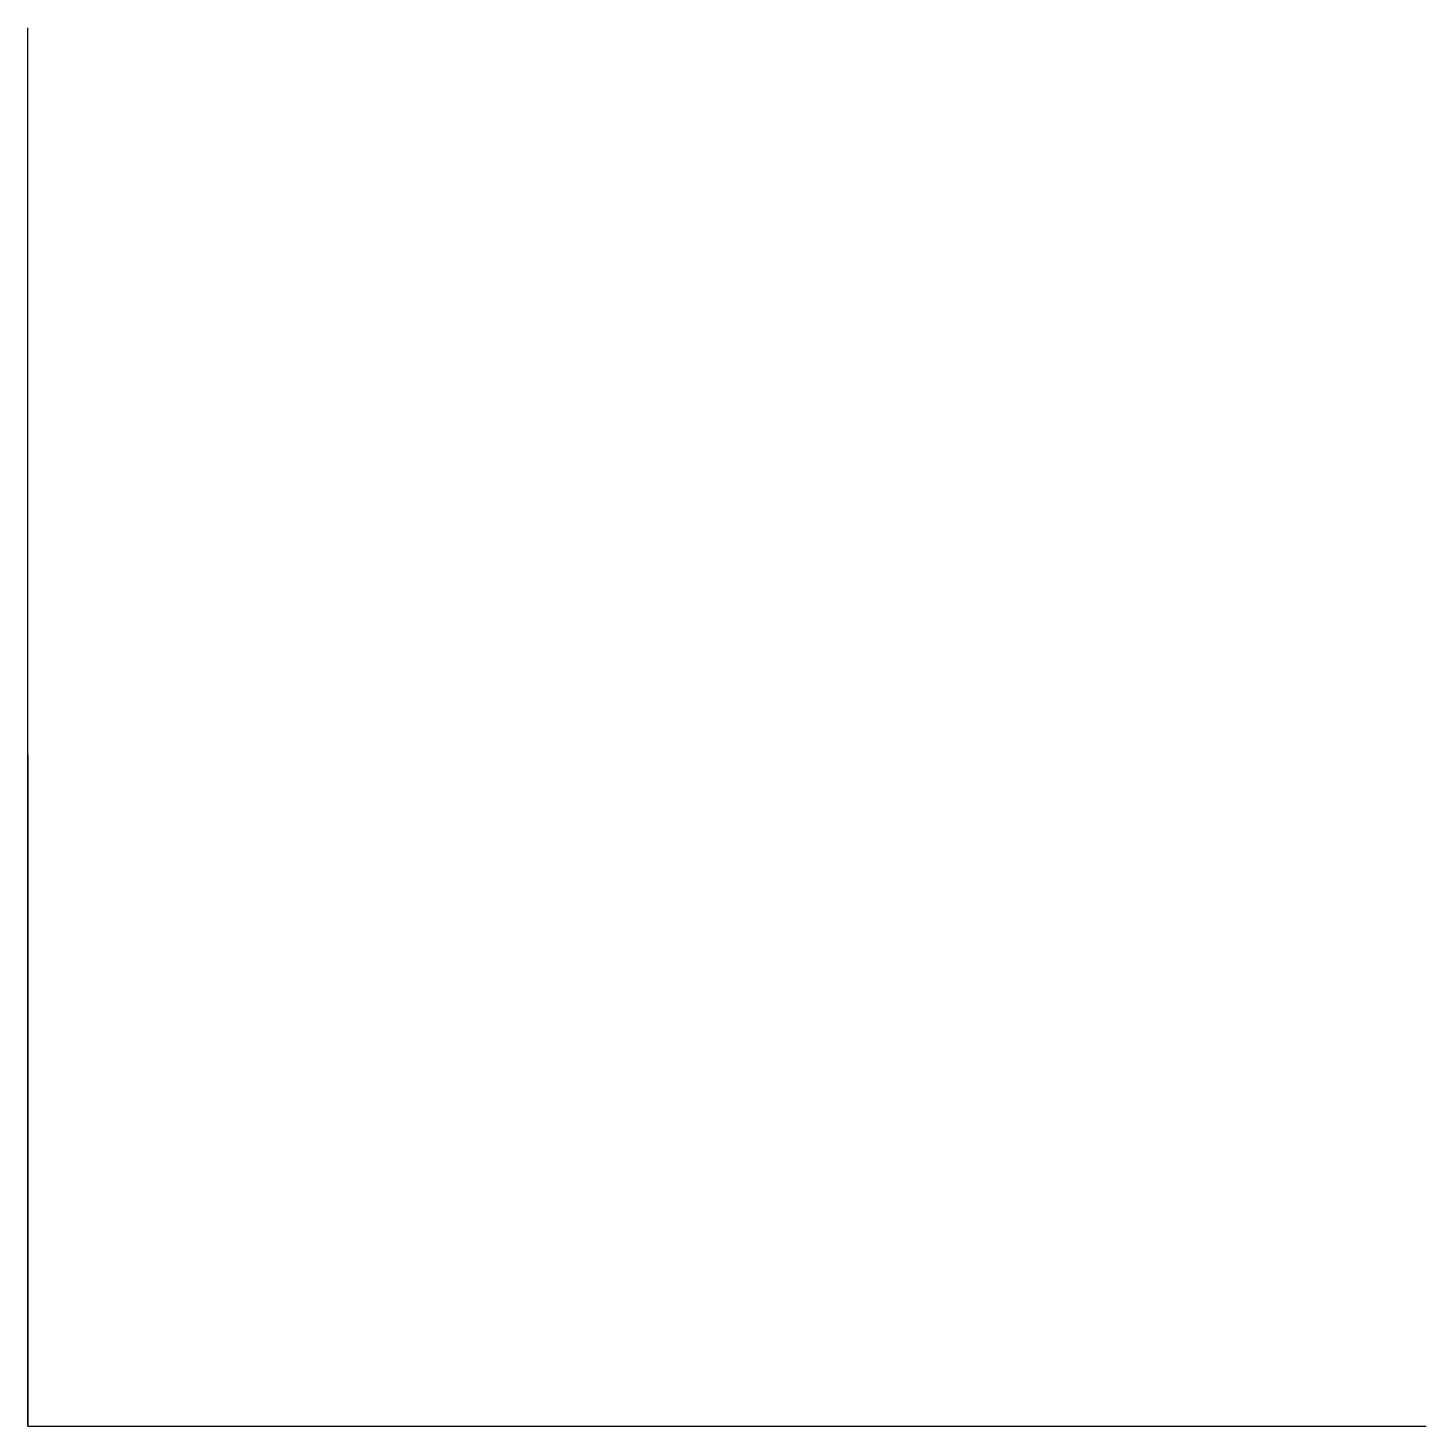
# Model space of a CAD drawing. Header units: inches. Extents: x 7.69 to 12.69, y 11.55 to 16.55.
import ezdxf

# ---------------------------------------------------------------- set-up
doc = ezdxf.new("R2010")
doc.units = ezdxf.units.IN
doc.header["$MEASUREMENT"] = 0

msp = doc.modelspace()

# ---------------------------------------------------------------- linework, layer by layer
for p, q in [((7.6858, 11.5526, -3.35), (7.6858, 16.5526, -3.35)), ((7.6858, 13.9526), (7.6858, 11.5526)), ((7.6858, 11.5526), (7.6858, 11.5526, -3.35)), ((7.6858, 11.5526, -3.35), (12.6858, 11.5526, -3.35))]:
    msp.add_line(p, q)

doc.saveas('drawing.dxf')
